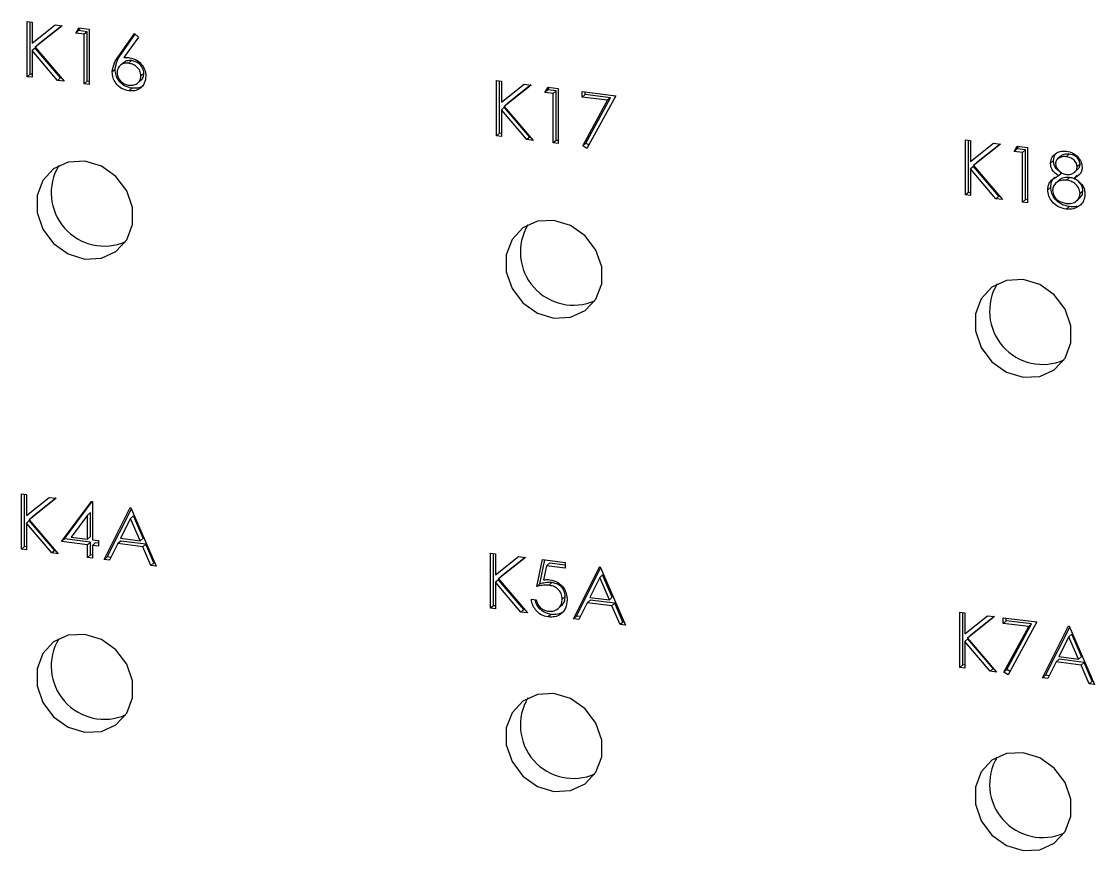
# Model space of a CAD drawing. Header units: millimetres. Extents: x 0 to 589, y 0 to 415.
# Drawn here: x 459.29 to 480.68, y 215.73 to 232.25 of the extents above; entities that cross this region are included whole.
import ezdxf

# ---------------------------------------------------------------- set-up
doc = ezdxf.new("R2010")
doc.units = ezdxf.units.MM

msp = doc.modelspace()

# ---------------------------------------------------------------- linework, layer by layer
at = {"color": 7, "linetype": 'Continuous', "lineweight": 25}
for p, q in [((459.4045, 232.2499), (459.5025, 232.2376)), ((459.4045, 231.15), (459.4045, 232.2499)), ((459.4635, 231.2019), (459.4635, 232.2425)), ((459.5025, 232.2376), (459.5025, 231.8187)), ((459.5025, 231.8187), (459.9574, 232.1803)), ((460.0971, 232.1627), (459.5609, 231.7367)), ((460.0915, 232.1634), (459.6198, 231.7886)), ((459.9574, 232.1803), (460.0971, 232.1627)), ((460.3699, 232.0155), (460.434, 232.1202)), ((460.4289, 232.0674), (460.3699, 232.0155)), ((460.5378, 231.9943), (460.3699, 232.0155)), ((460.4289, 232.0674), (460.4592, 232.117)), ((460.5968, 232.0463), (460.4289, 232.0674)), ((460.434, 232.1202), (460.6358, 232.0948)), ((460.5968, 232.0463), (460.5378, 231.9943)), ((460.5378, 231.0072), (460.5378, 231.9943)), ((460.5968, 231.0592), (460.5968, 232.0463)), ((460.6358, 232.0948), (460.6358, 230.9949)), ((461.2195, 231.5475), (461.5452, 232.0084)), ((461.2784, 231.5995), (461.5587, 231.9961)), ((461.6206, 231.9392), (461.3323, 231.5311)), ((461.5452, 232.0084), (461.6206, 231.9392)), ((459.5614, 231.7204), (459.5025, 231.6684)), ((459.6198, 231.7886), (459.5609, 231.7367)), ((459.5609, 231.7367), (460.1391, 231.0574)), ((460.0675, 231.1258), (459.5614, 231.7204)), ((459.5025, 231.6684), (459.5025, 231.1376)), ((460.0086, 231.0739), (459.5025, 231.6684)), ((461.2784, 231.5995), (461.2195, 231.5475)), ((461.1564, 231.2954), (461.0975, 231.2434)), ((461.3242, 231.4317), (461.2505, 231.3667)), ((461.4837, 231.4692), (461.4248, 231.4172)), ((459.4635, 231.2019), (459.4045, 231.15)), ((459.5025, 231.1376), (459.4045, 231.15)), ((459.5025, 231.197), (459.4635, 231.2019)), ((460.0675, 231.1258), (460.0086, 231.0739)), ((460.1391, 231.0574), (460.0086, 231.0739)), ((460.0825, 231.124), (460.0675, 231.1258)), ((461.6038, 231.0233), (461.6774, 231.0883)), ((461.7301, 231.2191), (461.6711, 231.1672)), ((468.7587, 231.0714), (468.8566, 231.0591)), ((468.7587, 229.9715), (468.7587, 231.0714)), ((468.8176, 230.0234), (468.8176, 231.064)), ((460.5968, 231.0592), (460.5378, 231.0072)), ((460.6358, 230.9949), (460.5378, 231.0072)), ((460.6358, 231.0542), (460.5968, 231.0592)), ((461.487, 230.9188), (461.428, 230.8668)), ((468.8566, 231.0591), (468.8566, 230.6402)), ((468.8566, 230.6402), (469.3116, 231.0018)), ((469.4513, 230.9842), (468.915, 230.5582)), ((469.4457, 230.9849), (468.9739, 230.6101)), ((469.3116, 231.0018), (469.4513, 230.9842)), ((469.7241, 230.837), (469.7881, 230.9417)), ((469.783, 230.8889), (469.7241, 230.837)), ((469.783, 230.8889), (469.8133, 230.9385)), ((469.9509, 230.8678), (469.783, 230.8889)), ((469.7881, 230.9417), (469.9899, 230.9163)), ((469.9509, 230.8678), (469.892, 230.8158)), ((469.9509, 229.8807), (469.9509, 230.8678)), ((469.9899, 230.9163), (469.9899, 229.8163)), ((470.4656, 230.8564), (471.1372, 230.7717)), ((470.4656, 230.7435), (470.4656, 230.8564)), ((470.5245, 230.7955), (470.5245, 230.8489)), ((469.892, 230.8158), (469.7241, 230.837)), ((469.892, 229.8287), (469.892, 230.8158)), ((470.5245, 230.7955), (470.4656, 230.7435)), ((470.9715, 230.6798), (470.4656, 230.7435)), ((470.479, 229.7735), (470.9715, 230.6798)), ((471.0304, 230.7318), (470.5245, 230.7955)), ((470.5379, 229.8254), (471.0304, 230.7318)), ((471.1372, 230.7717), (470.5636, 229.7159)), ((471.0304, 230.7318), (470.9715, 230.6798)), ((468.9156, 230.5419), (468.8566, 230.4899)), ((468.8566, 230.4899), (468.8566, 229.9591)), ((469.3627, 229.8954), (468.8566, 230.4899)), ((468.9739, 230.6101), (468.915, 230.5582)), ((468.915, 230.5582), (469.4932, 229.8789)), ((469.4216, 229.9473), (468.9156, 230.5419)), ((468.8176, 230.0234), (468.7587, 229.9715)), ((468.8566, 230.0185), (468.8176, 230.0234)), ((468.8566, 229.9591), (468.7587, 229.9715)), ((469.4216, 229.9473), (469.3627, 229.8954)), ((469.4932, 229.8789), (469.3627, 229.8954)), ((469.4366, 229.9455), (469.4216, 229.9473)), ((469.9509, 229.8807), (469.892, 229.8287)), ((469.9899, 229.8163), (469.892, 229.8287)), ((469.9899, 229.8757), (469.9509, 229.8807)), ((470.5379, 229.8254), (470.479, 229.7735)), ((470.6001, 229.7831), (470.5379, 229.8254)), ((478.1128, 229.8929), (478.2108, 229.8806)), ((478.1128, 228.793), (478.1128, 229.8929)), ((478.1718, 228.8449), (478.1718, 229.8855)), ((478.2108, 229.8806), (478.2108, 229.4617)), ((478.2108, 229.4617), (478.6657, 229.8232)), ((478.8054, 229.8056), (478.2691, 229.3796)), ((478.7998, 229.8064), (478.3281, 229.4316)), ((478.6657, 229.8232), (478.8054, 229.8056)), ((470.5636, 229.7159), (470.479, 229.7735)), ((479.0782, 229.6585), (479.1423, 229.7632)), ((479.1372, 229.7104), (479.0782, 229.6585)), ((479.2461, 229.6373), (479.0782, 229.6585)), ((479.1372, 229.7104), (479.1675, 229.76)), ((479.305, 229.6893), (479.1372, 229.7104)), ((479.1423, 229.7632), (479.3441, 229.7378)), ((479.305, 229.6893), (479.2461, 229.6373)), ((479.2461, 228.6502), (479.2461, 229.6373)), ((479.305, 228.7021), (479.305, 229.6893)), ((479.3441, 229.7378), (479.3441, 228.6378)), ((480.015, 229.5698), (479.9414, 229.5048)), ((480.1791, 229.6074), (480.1201, 229.5554)), ((478.2697, 229.3634), (478.2108, 229.3114)), ((478.3281, 229.4316), (478.2691, 229.3796)), ((478.2691, 229.3796), (478.8474, 228.7004)), ((478.7758, 228.7688), (478.2697, 229.3634)), ((479.8647, 229.4775), (479.8058, 229.4256)), ((480.3964, 229.4112), (480.3374, 229.3592)), ((478.2108, 229.3114), (478.2108, 228.7806)), ((478.7169, 228.7169), (478.2108, 229.3114)), ((480.0241, 229.2243), (479.9651, 229.1724)), ((480.1854, 229.1412), (480.1265, 229.0892)), ((480.2768, 229.2394), (480.3505, 229.3043)), ((480.3393, 229.1846), (480.2804, 229.1326)), ((479.8087, 228.95), (479.7498, 228.8981)), ((479.9819, 229.0899), (479.9082, 229.025)), ((478.1718, 228.8449), (478.1128, 228.793)), ((478.2108, 228.7806), (478.1128, 228.793)), ((478.2108, 228.84), (478.1718, 228.8449)), ((478.7758, 228.7688), (478.7169, 228.7169)), ((478.8474, 228.7004), (478.7169, 228.7169)), ((478.7907, 228.7669), (478.7758, 228.7688)), ((480.3184, 228.6687), (480.3921, 228.7336)), ((480.4523, 228.876), (480.3934, 228.824)), ((479.305, 228.7021), (479.2461, 228.6502)), ((479.3441, 228.6378), (479.2461, 228.6502)), ((479.3441, 228.6972), (479.305, 228.7021)), ((480.178, 228.564), (480.119, 228.512)), ((459.2886, 222.8364), (459.3866, 222.8241)), ((459.2886, 221.7365), (459.2886, 222.8364)), ((459.3475, 221.7885), (459.3475, 222.829)), ((459.3866, 222.8241), (459.3866, 222.4052)), ((459.3866, 222.4052), (459.8415, 222.7668)), ((459.9812, 222.7492), (459.4449, 222.3232)), ((459.9756, 222.7499), (459.5039, 222.3751)), ((459.8415, 222.7668), (459.9812, 222.7492)), ((460.0861, 221.8899), (460.6818, 222.6891)), ((460.145, 221.9418), (460.7003, 222.6868)), ((460.6818, 222.6891), (460.7017, 222.6866)), ((460.7017, 222.6866), (460.7017, 221.9251)), ((460.9396, 221.5285), (461.4573, 222.5632)), ((460.9985, 221.5805), (461.4796, 222.5421)), ((461.4573, 222.5632), (461.4713, 222.5615)), ((461.4713, 222.5615), (461.9749, 221.398)), ((459.4455, 222.3069), (459.3866, 222.255)), ((459.5039, 222.3751), (459.4449, 222.3232)), ((459.4449, 222.3232), (460.0232, 221.644)), ((459.9516, 221.7124), (459.4455, 222.3069)), ((460.6038, 222.4151), (460.2785, 221.9784)), ((460.6627, 222.4671), (460.6038, 222.4151)), ((460.6038, 221.9374), (460.6038, 222.4151)), ((460.6627, 221.9894), (460.6627, 222.4671)), ((461.4632, 222.3481), (461.2655, 221.9528)), ((461.5221, 222.4), (461.4632, 222.3481)), ((461.6555, 221.9036), (461.4632, 222.3481)), ((461.7145, 221.9556), (461.5221, 222.4)), ((459.3866, 222.255), (459.3866, 221.7242)), ((459.8926, 221.6604), (459.3866, 222.255)), ((460.145, 221.9418), (460.0861, 221.8899)), ((460.6038, 221.8246), (460.0861, 221.8899)), ((460.6627, 221.8766), (460.145, 221.9418)), ((460.2785, 221.9784), (460.6038, 221.9374)), ((460.6627, 221.9894), (460.6038, 221.9374)), ((460.6627, 221.8766), (460.6038, 221.8246)), ((460.6627, 221.6228), (460.6627, 221.8766)), ((460.7017, 221.9251), (460.8277, 221.9092)), ((460.7607, 221.8643), (460.7017, 221.8123)), ((460.8277, 221.8558), (460.7607, 221.8643)), ((460.8277, 221.9092), (460.8277, 221.7964)), ((461.2713, 221.8986), (461.2124, 221.8467)), ((461.2655, 221.9528), (461.6555, 221.9036)), ((461.7661, 221.8363), (461.2713, 221.8986)), ((461.7145, 221.9556), (461.6555, 221.9036)), ((459.3475, 221.7885), (459.2886, 221.7365)), ((459.3866, 221.7242), (459.2886, 221.7365)), ((459.3866, 221.7835), (459.3475, 221.7885)), ((459.9516, 221.7124), (459.8926, 221.6604)), ((460.0232, 221.644), (459.8926, 221.6604)), ((459.9665, 221.7105), (459.9516, 221.7124)), ((460.6038, 221.5708), (460.6038, 221.8246)), ((460.7017, 221.8123), (460.7017, 221.5585)), ((460.8277, 221.7964), (460.7017, 221.8123)), ((461.2124, 221.8467), (461.0465, 221.515)), ((461.7071, 221.7843), (461.2124, 221.8467)), ((461.7661, 221.8363), (461.7071, 221.7843)), ((461.8685, 221.4115), (461.7071, 221.7843)), ((461.9274, 221.4634), (461.7661, 221.8363)), ((468.6428, 221.6579), (468.7407, 221.6456)), ((468.6428, 220.558), (468.6428, 221.6579)), ((468.7017, 220.6099), (468.7017, 221.6505)), ((460.6627, 221.6228), (460.6038, 221.5708)), ((460.7017, 221.5585), (460.6038, 221.5708)), ((460.7017, 221.6178), (460.6627, 221.6228)), ((460.9985, 221.5805), (460.9396, 221.5285)), ((461.0465, 221.515), (460.9396, 221.5285)), ((461.0744, 221.5709), (460.9985, 221.5805)), ((461.9274, 221.4634), (461.8685, 221.4115)), ((461.9477, 221.4609), (461.9274, 221.4634)), ((468.7407, 221.6456), (468.7407, 221.2267)), ((468.7407, 221.2267), (469.1956, 221.5883)), ((469.3353, 221.5707), (468.7991, 221.1447)), ((469.3297, 221.5714), (468.858, 221.1966)), ((469.1956, 221.5883), (469.3353, 221.5707)), ((469.5662, 220.9916), (469.6781, 221.5275)), ((469.6251, 221.0436), (469.725, 221.5216)), ((469.6781, 221.5275), (470.1258, 221.4711)), ((469.8136, 221.457), (469.7546, 221.405)), ((470.1258, 221.4177), (469.8136, 221.457)), ((470.1258, 221.4711), (470.1258, 221.3583)), ((461.9749, 221.398), (461.8685, 221.4115)), ((469.7546, 221.405), (469.6958, 221.1231)), ((470.1258, 221.3583), (469.7546, 221.405)), ((470.2937, 220.35), (470.8114, 221.3847)), ((470.3527, 220.4019), (470.8338, 221.3636)), ((470.8114, 221.3847), (470.8254, 221.3829)), ((470.8762, 221.2215), (470.8173, 221.1696)), ((470.8254, 221.3829), (471.3291, 220.2195)), ((471.0686, 220.7771), (470.8762, 221.2215)), ((468.7996, 221.1284), (468.7407, 221.0764)), ((468.7407, 221.0764), (468.7407, 220.5456)), ((469.2468, 220.4819), (468.7407, 221.0764)), ((468.858, 221.1966), (468.7991, 221.1447)), ((468.7991, 221.1447), (469.3773, 220.4654)), ((469.3057, 220.5338), (468.7996, 221.1284)), ((469.6251, 221.0436), (469.5662, 220.9916)), ((469.8656, 221.0697), (469.8067, 221.0177)), ((470.8173, 221.1696), (470.6197, 220.7743)), ((471.0097, 220.7251), (470.8173, 221.1696)), ((470.1288, 220.7937), (470.0699, 220.7417)), ((468.7017, 220.6099), (468.6428, 220.558)), ((468.7407, 220.605), (468.7017, 220.6099)), ((469.4543, 220.7378), (469.5522, 220.7254)), ((469.9838, 220.5488), (470.0575, 220.6138)), ((470.5666, 220.6682), (470.4006, 220.3365)), ((470.6255, 220.7201), (470.5666, 220.6682)), ((471.0613, 220.6058), (470.5666, 220.6682)), ((470.6197, 220.7743), (471.0097, 220.7251)), ((471.1202, 220.6578), (470.6255, 220.7201)), ((471.0686, 220.7771), (471.0097, 220.7251)), ((471.1202, 220.6578), (471.0613, 220.6058)), ((471.2226, 220.233), (471.0613, 220.6058)), ((471.2815, 220.2849), (471.1202, 220.6578)), ((468.7407, 220.5456), (468.6428, 220.558)), ((469.3057, 220.5338), (469.2468, 220.4819)), ((469.3773, 220.4654), (469.2468, 220.4819)), ((469.3207, 220.532), (469.3057, 220.5338)), ((469.8461, 220.4376), (469.7872, 220.3856)), ((470.3527, 220.4019), (470.2937, 220.35)), ((470.4286, 220.3924), (470.3527, 220.4019)), ((477.9969, 220.4794), (478.0948, 220.4671)), ((477.9969, 219.3795), (477.9969, 220.4794)), ((478.0558, 219.4314), (478.0558, 220.472)), ((478.0948, 220.4671), (478.0948, 220.0482)), ((478.0948, 220.0482), (478.5498, 220.4098)), ((478.6895, 220.3922), (478.1532, 219.9662)), ((478.6839, 220.3929), (478.2121, 220.0181)), ((478.5498, 220.4098), (478.6895, 220.3922)), ((478.8644, 220.3701), (479.5359, 220.2855)), ((478.8644, 220.2573), (478.8644, 220.3701)), ((470.4006, 220.3365), (470.2937, 220.35)), ((471.2815, 220.2849), (471.2226, 220.233)), ((471.3291, 220.2195), (471.2226, 220.233)), ((471.3019, 220.2824), (471.2815, 220.2849)), ((478.9233, 220.3093), (478.8644, 220.2573)), ((479.3702, 220.1936), (478.8644, 220.2573)), ((478.8777, 219.2872), (479.3702, 220.1936)), ((478.9233, 220.3093), (478.9233, 220.3627)), ((479.4292, 220.2455), (478.9233, 220.3093)), ((478.9366, 219.3392), (479.4292, 220.2455)), ((479.5359, 220.2855), (478.9623, 219.2296)), ((479.4292, 220.2455), (479.3702, 220.1936)), ((479.6479, 219.1715), (480.1655, 220.2062)), ((479.7068, 219.2234), (480.1879, 220.1851)), ((480.1655, 220.2062), (480.1795, 220.2044)), ((480.1795, 220.2044), (480.6832, 219.041)), ((478.1538, 219.9499), (478.0948, 219.8979)), ((478.2121, 220.0181), (478.1532, 219.9662)), ((478.1532, 219.9662), (478.7314, 219.2869)), ((478.6599, 219.3553), (478.1538, 219.9499)), ((480.1715, 219.9911), (479.9738, 219.5958)), ((480.2304, 220.043), (480.1715, 219.9911)), ((480.3638, 219.5466), (480.1715, 219.9911)), ((480.4228, 219.5986), (480.2304, 220.043)), ((478.0948, 219.8979), (478.0948, 219.3671)), ((478.6009, 219.3034), (478.0948, 219.8979)), ((479.9796, 219.5416), (479.9207, 219.4896)), ((479.9738, 219.5958), (480.3638, 219.5466)), ((480.4743, 219.4793), (479.9796, 219.5416)), ((480.4228, 219.5986), (480.3638, 219.5466)), ((478.0558, 219.4314), (477.9969, 219.3795)), ((478.0948, 219.3671), (477.9969, 219.3795)), ((478.0948, 219.4265), (478.0558, 219.4314)), ((478.6599, 219.3553), (478.6009, 219.3034)), ((478.7314, 219.2869), (478.6009, 219.3034)), ((478.6748, 219.3535), (478.6599, 219.3553)), ((478.9366, 219.3392), (478.8777, 219.2872)), ((478.9988, 219.2969), (478.9366, 219.3392)), ((479.9207, 219.4896), (479.7548, 219.158)), ((480.4154, 219.4273), (479.9207, 219.4896)), ((480.4743, 219.4793), (480.4154, 219.4273)), ((480.5768, 219.0544), (480.4154, 219.4273)), ((480.6357, 219.1064), (480.4743, 219.4793)), ((478.9623, 219.2296), (478.8777, 219.2872)), ((479.7068, 219.2234), (479.6479, 219.1715)), ((479.7548, 219.158), (479.6479, 219.1715)), ((479.7827, 219.2139), (479.7068, 219.2234)), ((480.6357, 219.1064), (480.5768, 219.0544)), ((480.656, 219.1038), (480.6357, 219.1064)), ((480.6832, 219.041), (480.5768, 219.0544))]:
    msp.add_line(p, q, dxfattribs=at)
at = {"color": 7, "linetype": 'Continuous', "lineweight": 25, "flags": 128}
for points in [[(460.5518, 227.517), (460.8824, 227.5341), (461.1731, 227.6667), (461.3889, 227.8987), (461.5037, 228.2022), (461.5037, 228.5405), (461.3889, 228.8729), (461.1731, 229.1593), (460.8824, 229.3651), (460.5518, 229.4655), (460.2212, 229.4484), (459.9305, 229.3159), (459.7147, 229.0839), (459.5999, 228.7804), (459.5999, 228.442), (459.7147, 228.1096), (459.9305, 227.8232), (460.2212, 227.6174), (460.5518, 227.517)], [(469.906, 226.3385), (470.2366, 226.3556), (470.5273, 226.4882), (470.7431, 226.7202), (470.8579, 227.0237), (470.8579, 227.362), (470.7431, 227.6944), (470.5273, 227.9808), (470.2366, 228.1866), (469.906, 228.287), (469.5754, 228.2699), (469.2847, 228.1374), (469.0689, 227.9053), (468.9541, 227.6019), (468.9541, 227.2635), (469.0689, 226.9311), (469.2847, 226.6447), (469.5754, 226.4389), (469.906, 226.3385)], [(479.2601, 225.16), (479.5907, 225.1771), (479.8814, 225.3097), (480.0972, 225.5417), (480.212, 225.8452), (480.212, 226.1835), (480.0972, 226.5159), (479.8814, 226.8023), (479.5907, 227.0081), (479.2601, 227.1085), (478.9295, 227.0914), (478.6388, 226.9588), (478.423, 226.7268), (478.3082, 226.4234), (478.3082, 226.085), (478.423, 225.7526), (478.6388, 225.4662), (478.9295, 225.2604), (479.2601, 225.16)], [(460.5518, 218.089), (460.8824, 218.1061), (461.1731, 218.2386), (461.3889, 218.4706), (461.5037, 218.7741), (461.5037, 219.1124), (461.3889, 219.4448), (461.1731, 219.7312), (460.8824, 219.937), (460.5518, 220.0374), (460.2212, 220.0203), (459.9305, 219.8878), (459.7147, 219.6558), (459.5999, 219.3523), (459.5999, 219.0139), (459.7147, 218.6815), (459.9305, 218.3952), (460.2212, 218.1894), (460.5518, 218.089)], [(469.906, 216.9104), (470.2366, 216.9275), (470.5273, 217.0601), (470.7431, 217.2921), (470.8579, 217.5956), (470.8579, 217.9339), (470.7431, 218.2663), (470.5273, 218.5527), (470.2366, 218.7585), (469.906, 218.8589), (469.5754, 218.8418), (469.2847, 218.7093), (469.0689, 218.4773), (468.9541, 218.1738), (468.9541, 217.8354), (469.0689, 217.503), (469.2847, 217.2166), (469.5754, 217.0108), (469.906, 216.9104)], [(479.2601, 215.7319), (479.5907, 215.749), (479.8814, 215.8816), (480.0972, 216.1136), (480.212, 216.4171), (480.212, 216.7554), (480.0972, 217.0878), (479.8814, 217.3742), (479.5907, 217.58), (479.2601, 217.6804), (478.9295, 217.6633), (478.6388, 217.5308), (478.423, 217.2987), (478.3082, 216.9953), (478.3082, 216.6569), (478.423, 216.3245), (478.6388, 216.0381), (478.9295, 215.8323), (479.2601, 215.7319)]]:
    msp.add_lwpolyline(points, dxfattribs=at)
at = {"color": 7, "linetype": 'Continuous', "lineweight": 25}
for centre in [(460.9416, 228.835), (470.2957, 227.6565), (479.6499, 226.478), (460.9416, 219.4069), (470.2957, 218.2284), (479.6499, 217.0499)]:
    msp.add_arc(centre, 1.0596, 149.17442, 293.64483, dxfattribs=at)
for points, knots in [([(461.0975, 231.2434), (461.1082, 231.3064), (461.1273, 231.4193), (461.1912, 231.5082), (461.2195, 231.5475)], [0, 0, 0, 0, 0.5582731, 1, 1, 1, 1]), ([(461.1564, 231.2954), (461.1671, 231.3584), (461.1862, 231.4713), (461.2501, 231.5602), (461.2784, 231.5995)], [0, 0, 0, 0, 0.5582731, 1, 1, 1, 1]), ([(461.3323, 231.5311), (461.3533, 231.5318), (461.3907, 231.533), (461.4286, 231.5291), (461.4453, 231.5275)], [0, 0, 0, 0, 0.5599103, 1, 1, 1, 1]), ([(461.4453, 231.5275), (461.4931, 231.5159), (461.5888, 231.4929), (461.6951, 231.3913), (461.7596, 231.2756), (461.7659, 231.1991), (461.7691, 231.1608)], [0, 0, 0, 0, 0.2796384, 0.5593258, 0.7795267, 1, 1, 1, 1]), ([(461.487, 230.9188), (461.4381, 230.9309), (461.3405, 230.955), (461.2303, 231.0582), (461.1678, 231.1781), (461.1602, 231.2563), (461.1564, 231.2954)], [0, 0, 0, 0, 0.2796696, 0.5590848, 0.7795576, 1, 1, 1, 1]), ([(461.4248, 231.4172), (461.3915, 231.4186), (461.3251, 231.4212), (461.2488, 231.3728), (461.2026, 231.3049), (461.1978, 231.253), (461.1954, 231.2271)], [0, 0, 0, 0, 0.2801275, 0.5595148, 0.7797192, 1, 1, 1, 1]), ([(461.4837, 231.4692), (461.4499, 231.4712), (461.3871, 231.475), (461.3401, 231.4393), (461.3184, 231.4228)], [0, 0, 0, 0, 0.5383782, 1, 1, 1, 1]), ([(461.6711, 231.1672), (461.6661, 231.2023), (461.656, 231.2726), (461.5844, 231.3512), (461.5054, 231.4013), (461.4517, 231.4119), (461.4248, 231.4172)], [0, 0, 0, 0, 0.2787544, 0.558605, 0.7791474, 1, 1, 1, 1]), ([(461.7301, 231.2191), (461.725, 231.2542), (461.7149, 231.3246), (461.6433, 231.4032), (461.5644, 231.4533), (461.5106, 231.4639), (461.4837, 231.4692)], [0, 0, 0, 0, 0.2787544, 0.558605, 0.7791474, 1, 1, 1, 1]), ([(461.428, 230.8668), (461.3792, 230.8789), (461.2816, 230.903), (461.1714, 231.0062), (461.1089, 231.1262), (461.1013, 231.2043), (461.0975, 231.2434)], [0, 0, 0, 0, 0.2796696, 0.5590848, 0.7795576, 1, 1, 1, 1]), ([(461.1954, 231.2271), (461.2001, 231.1927), (461.2095, 231.1239), (461.2776, 231.0455), (461.3543, 230.995), (461.4069, 230.9843), (461.4333, 230.979)], [0, 0, 0, 0, 0.279059, 0.5588204, 0.7793034, 1, 1, 1, 1]), ([(461.7691, 231.1608), (461.7634, 231.1111), (461.7522, 231.0119), (461.659, 230.9121), (461.5454, 230.8632), (461.4671, 230.8656), (461.428, 230.8668)], [0, 0, 0, 0, 0.2796308, 0.5589603, 0.7794783, 1, 1, 1, 1]), ([(461.4333, 230.979), (461.4668, 230.9782), (461.5338, 230.9765), (461.6116, 231.023), (461.6629, 231.0886), (461.6684, 231.141), (461.6711, 231.1672)], [0, 0, 0, 0, 0.280018, 0.5598526, 0.7799871, 1, 1, 1, 1]), ([(461.6698, 231.0822), (461.6705, 231.0826), (461.6929, 231.0951), (461.7205, 231.1425), (461.7269, 231.1936), (461.7301, 231.2191)], [0, 0, 0, 0, 0.016887, 0.5085795, 1, 1, 1, 1]), ([(461.73, 230.9944), (461.7221, 230.9844), (461.6911, 230.9454), (461.6025, 230.9168), (461.5255, 230.9181), (461.487, 230.9188)], [0, 0, 0, 0, 0.1466582, 0.5733254, 1, 1, 1, 1]), ([(479.8058, 229.4256), (479.8135, 229.4686), (479.829, 229.5549), (479.9191, 229.6349), (480.0218, 229.6722), (480.091, 229.6691), (480.1256, 229.6675)], [0, 0, 0, 0, 0.2788058, 0.5584573, 0.7791595, 1, 1, 1, 1]), ([(479.8647, 229.4775), (479.8709, 229.5221), (479.8807, 229.5925), (479.9326, 229.6338), (479.9516, 229.649)], [0, 0, 0, 0, 0.6326289, 1, 1, 1, 1]), ([(480.1791, 229.6074), (480.1508, 229.6086), (480.0945, 229.6112), (480.034, 229.5903), (480.013, 229.5657), (480.0095, 229.5616)], [0, 0, 0, 0, 0.45446145, 0.90773147, 1, 1, 1, 1]), ([(480.1256, 229.6675), (480.1691, 229.6572), (480.2561, 229.6366), (480.3582, 229.5512), (480.4228, 229.448), (480.4312, 229.3781), (480.4354, 229.3431)], [0, 0, 0, 0, 0.27992887, 0.55962291, 0.7799456, 1, 1, 1, 1]), ([(480.3964, 229.4112), (480.3905, 229.4402), (480.3788, 229.4984), (480.2984, 229.5816), (480.2243, 229.5976), (480.1791, 229.6074)], [0, 0, 0, 0, 0.2789711, 0.5599188, 1, 1, 1, 1]), ([(479.9651, 229.1724), (479.9183, 229.2096), (479.8529, 229.2616), (479.8113, 229.3593), (479.8076, 229.4035), (479.8058, 229.4256)], [0, 0, 0, 0, 0.5577522, 0.7789324, 1, 1, 1, 1]), ([(480.0241, 229.2243), (479.9772, 229.2616), (479.9118, 229.3136), (479.8702, 229.4113), (479.8665, 229.4555), (479.8647, 229.4775)], [0, 0, 0, 0, 0.5577522, 0.7789324, 1, 1, 1, 1]), ([(480.1201, 229.5554), (480.0915, 229.5571), (480.0342, 229.5604), (479.9639, 229.5286), (479.9129, 229.4786), (479.9068, 229.4339), (479.9037, 229.4117)], [0, 0, 0, 0, 0.2806507, 0.5605655, 0.7806204, 1, 1, 1, 1]), ([(479.9037, 229.4117), (479.9098, 229.3818), (479.9221, 229.3216), (479.9869, 229.2581), (480.0549, 229.2161), (480.101, 229.2069), (480.1241, 229.2023)], [0, 0, 0, 0, 0.2777214, 0.5582236, 0.7790716, 1, 1, 1, 1]), ([(480.3374, 229.3592), (480.3316, 229.3882), (480.3199, 229.4464), (480.2395, 229.5296), (480.1654, 229.5456), (480.1201, 229.5554)], [0, 0, 0, 0, 0.2789711, 0.5599188, 1, 1, 1, 1]), ([(480.1241, 229.2023), (480.153, 229.2018), (480.2109, 229.2007), (480.2809, 229.2365), (480.3268, 229.2922), (480.3339, 229.3369), (480.3374, 229.3592)], [0, 0, 0, 0, 0.280237, 0.5601454, 0.7804348, 1, 1, 1, 1]), ([(480.3427, 229.2981), (480.3572, 229.3133), (480.3866, 229.3442), (480.3931, 229.3886), (480.3964, 229.4112)], [0, 0, 0, 0, 0.4906792, 1, 1, 1, 1]), ([(479.7498, 228.8981), (479.7534, 228.9344), (479.7606, 229.0069), (479.8338, 229.1118), (479.9153, 229.1494), (479.9651, 229.1724)], [0, 0, 0, 0, 0.2799866, 0.5599013, 1, 1, 1, 1]), ([(479.8087, 228.95), (479.8129, 228.9856), (479.8211, 229.0568), (479.8589, 229.1263), (479.8922, 229.1454), (479.8957, 229.1474)], [0, 0, 0, 0, 0.4723594, 0.9445975, 1, 1, 1, 1]), ([(480.1854, 229.1412), (480.1478, 229.1421), (480.0727, 229.144), (479.9988, 229.1134), (479.976, 229.084), (479.9751, 229.0829)], [0, 0, 0, 0, 0.4907386, 0.9807277, 1, 1, 1, 1]), ([(480.4523, 228.876), (480.4459, 228.9133), (480.4331, 228.9882), (480.3556, 229.0705), (480.2715, 229.1242), (480.2141, 229.1355), (480.1854, 229.1412)], [0, 0, 0, 0, 0.2783033, 0.5585094, 0.7791463, 1, 1, 1, 1]), ([(480.4354, 229.3431), (480.4329, 229.316), (480.4281, 229.2618), (480.3763, 229.1816), (480.3167, 229.1512), (480.2804, 229.1326)], [0, 0, 0, 0, 0.2801589, 0.560243, 1, 1, 1, 1]), ([(480.178, 228.564), (480.1252, 228.5739), (480.0199, 228.5938), (479.8969, 228.6985), (479.8228, 228.8241), (479.8134, 228.9081), (479.8087, 228.95)], [0, 0, 0, 0, 0.2805448, 0.5592692, 0.7798157, 1, 1, 1, 1]), ([(480.1265, 229.0892), (480.0881, 229.0908), (480.0115, 229.0939), (479.9212, 229.0437), (479.8588, 228.9719), (479.8514, 228.9122), (479.8477, 228.8824)], [0, 0, 0, 0, 0.2802829, 0.5601377, 0.7802983, 1, 1, 1, 1]), ([(480.3934, 228.824), (480.387, 228.8614), (480.3741, 228.9363), (480.2967, 229.0186), (480.2126, 229.0722), (480.1552, 229.0836), (480.1265, 229.0892)], [0, 0, 0, 0, 0.2783033, 0.5585094, 0.7791463, 1, 1, 1, 1]), ([(480.2804, 229.1326), (480.3422, 229.0871), (480.4285, 229.0235), (480.485, 228.8987), (480.4892, 228.842), (480.4913, 228.8137)], [0, 0, 0, 0, 0.5582714, 0.7790888, 1, 1, 1, 1]), ([(480.119, 228.512), (480.0662, 228.522), (479.961, 228.5419), (479.838, 228.6466), (479.7639, 228.7721), (479.7545, 228.8561), (479.7498, 228.8981)], [0, 0, 0, 0, 0.2805448, 0.5592692, 0.7798157, 1, 1, 1, 1]), ([(479.8477, 228.8824), (479.8539, 228.8449), (479.8662, 228.7699), (479.9671, 228.6603), (480.0621, 228.6382), (480.1201, 228.6247)], [0, 0, 0, 0, 0.2798334, 0.5601982, 1, 1, 1, 1]), ([(480.1201, 228.6247), (480.1577, 228.6225), (480.2328, 228.6183), (480.3233, 228.6646), (480.3828, 228.7364), (480.3899, 228.7948), (480.3934, 228.824)], [0, 0, 0, 0, 0.2806017, 0.5599618, 0.7801797, 1, 1, 1, 1]), ([(480.3845, 228.7273), (480.4038, 228.7474), (480.4426, 228.7878), (480.4491, 228.8465), (480.4523, 228.876)], [0, 0, 0, 0, 0.4970924, 1, 1, 1, 1]), ([(480.4913, 228.8137), (480.487, 228.7674), (480.4791, 228.6847), (480.4302, 228.6233), (480.4087, 228.5962)], [0, 0, 0, 0, 0.559346, 1, 1, 1, 1]), ([(480.4087, 228.5962), (480.3616, 228.5619), (480.2773, 228.5003), (480.1676, 228.5084), (480.119, 228.512)], [0, 0, 0, 0, 0.5577579, 1, 1, 1, 1]), ([(480.333, 228.5747), (480.3283, 228.5719), (480.2845, 228.5465), (480.2282, 228.5557), (480.178, 228.564)], [0, 0, 0, 0, 0.1091634, 1, 1, 1, 1]), ([(469.8067, 221.0177), (469.7604, 221.0187), (469.6778, 221.0205), (469.6003, 221.0004), (469.5662, 220.9916)], [0, 0, 0, 0, 0.55941616, 1, 1, 1, 1]), ([(469.8656, 221.0697), (469.8194, 221.0707), (469.7367, 221.0725), (469.6593, 221.0524), (469.6251, 221.0436)], [0, 0, 0, 0, 0.5594162, 1, 1, 1, 1]), ([(469.6958, 221.1231), (469.7194, 221.1267), (469.7616, 221.1331), (469.8052, 221.1298), (469.8244, 221.1283)], [0, 0, 0, 0, 0.5600642, 1, 1, 1, 1]), ([(470.0699, 220.7417), (470.0658, 220.7803), (470.0578, 220.8574), (469.9842, 220.9492), (469.8953, 221.0014), (469.8362, 221.0123), (469.8067, 221.0177)], [0, 0, 0, 0, 0.279539, 0.5586168, 0.7790473, 1, 1, 1, 1]), ([(469.8244, 221.1283), (469.8766, 221.1162), (469.9809, 221.0919), (470.0956, 220.9784), (470.1595, 220.8499), (470.165, 220.7668), (470.1678, 220.7252)], [0, 0, 0, 0, 0.2796881, 0.5590255, 0.7792916, 1, 1, 1, 1]), ([(470.1288, 220.7937), (470.1248, 220.8323), (470.1167, 220.9094), (470.0432, 221.0012), (469.9542, 221.0534), (469.8951, 221.0642), (469.8656, 221.0697)], [0, 0, 0, 0, 0.279539, 0.5586168, 0.7790473, 1, 1, 1, 1]), ([(470.0476, 220.6108), (470.0541, 220.6146), (470.0864, 220.634), (470.1198, 220.6992), (470.1258, 220.7622), (470.1288, 220.7937)], [0, 0, 0, 0, 0.1100611, 0.5547895, 1, 1, 1, 1]), ([(469.7872, 220.3856), (469.7404, 220.3963), (469.6469, 220.4177), (469.5411, 220.5152), (469.4757, 220.6261), (469.4614, 220.7005), (469.4543, 220.7378)], [0, 0, 0, 0, 0.27962453, 0.55901916, 0.77938034, 1, 1, 1, 1]), ([(469.8461, 220.4376), (469.7993, 220.4483), (469.7056, 220.4696), (469.601, 220.5674), (469.5437, 220.6586), (469.5323, 220.712), (469.5287, 220.7284)], [0, 0, 0, 0, 0.3188318, 0.6374014, 0.8886603, 1, 1, 1, 1]), ([(469.5522, 220.7254), (469.5606, 220.6933), (469.5775, 220.6291), (469.6442, 220.5579), (469.7184, 220.5135), (469.7681, 220.503), (469.7929, 220.4977)], [0, 0, 0, 0, 0.2800502, 0.5591657, 0.7795831, 1, 1, 1, 1]), ([(470.1678, 220.7252), (470.1614, 220.669), (470.1487, 220.5565), (470.0506, 220.4362), (469.9209, 220.379), (469.8318, 220.3834), (469.7872, 220.3856)], [0, 0, 0, 0, 0.2798641, 0.559271, 0.7794235, 1, 1, 1, 1]), ([(469.7929, 220.4977), (469.8338, 220.4974), (469.9156, 220.4968), (470.0067, 220.5605), (470.0622, 220.6455), (470.0673, 220.7096), (470.0699, 220.7417)], [0, 0, 0, 0, 0.279617, 0.5593571, 0.7795592, 1, 1, 1, 1]), ([(470.111, 220.5124), (470.1054, 220.5049), (470.0749, 220.4636), (469.9773, 220.4333), (469.8899, 220.4361), (469.8461, 220.4376)], [0, 0, 0, 0, 0.099669, 0.5494015, 1, 1, 1, 1])]:
    msp.add_open_spline(points, degree=3, knots=knots, dxfattribs=at)

doc.saveas('drawing.dxf')
